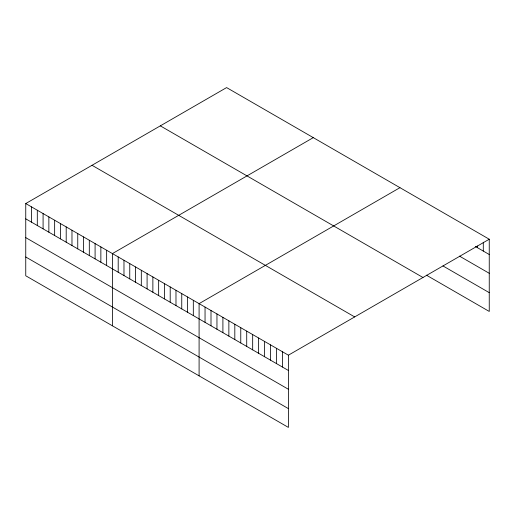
<?xml version="1.0" encoding="UTF-8"?>
<svg xmlns="http://www.w3.org/2000/svg" width="515" height="515" viewBox="0 0 515 515"><rect width="100%" height="100%" fill="white"/><g stroke="black" fill="none" stroke-linecap="round" stroke-linejoin="round"><path stroke-width="0.77" d="M25.75 203.554L288.394 355.189L288.394 427.411L25.75 275.776L25.75 203.554L226.606 87.589L489.25 239.224L489.25 311.446L426.414 275.165M313.281 137.634L112.424 253.592L112.424 325.815M399.949 187.672L199.093 303.638L199.093 375.853M288.394 355.189L489.25 239.224M475.358 246.492L489.25 254.513M459.483 256.116L489.25 273.298M442.945 265.927L489.25 292.655M160.326 125.86L422.969 277.495M92.031 165.289L354.674 316.925M25.75 218.843L288.394 370.478M25.75 237.627L288.394 389.263M25.75 256.985L288.394 408.62M483.295 242.224L483.295 251.075M477.341 246.028L477.341 247.638M282.439 351.751L282.439 367.041M276.484 348.314L276.484 363.603M270.53 344.876L270.53 360.165M264.581 341.445L264.581 356.728M258.627 338.007L258.627 353.29M252.672 334.57L252.672 349.852M246.717 331.132L246.717 346.415M240.769 327.695L240.769 342.977M234.814 324.257L234.814 339.54M228.86 320.819L228.86 336.102M222.905 317.382L222.905 332.671M216.957 313.944L216.957 329.233M211.002 310.506L211.002 325.795M205.047 307.069L205.047 322.358M193.318 300.297L193.318 315.586M187.537 296.962L187.537 312.245M181.756 293.627L181.756 308.91M175.982 290.293L175.982 305.575M170.201 286.952L170.201 302.241M164.427 283.617L164.427 298.906M158.646 280.282L158.646 295.565M152.871 276.948L152.871 292.23M147.09 273.613L147.09 288.896M141.31 270.272L141.31 285.561M135.535 266.937L135.535 282.226M129.754 263.603L129.754 278.885M123.98 260.268L123.98 275.551M118.199 256.934L118.199 272.216M106.644 250.258L106.644 265.547M100.863 246.923L100.863 262.206M95.088 243.589L95.088 258.871M89.307 240.254L89.307 255.537M83.533 236.913L83.533 252.202M77.752 233.578L77.752 248.867M71.978 230.244L71.978 245.526M66.197 226.909L66.197 242.192M60.416 223.568L60.416 238.857M54.642 220.233L54.642 235.522M48.861 216.899L48.861 232.181M43.086 213.564L43.086 228.847M37.305 210.229L37.305 225.512M31.531 206.888L31.531 222.177"/></g></svg>
